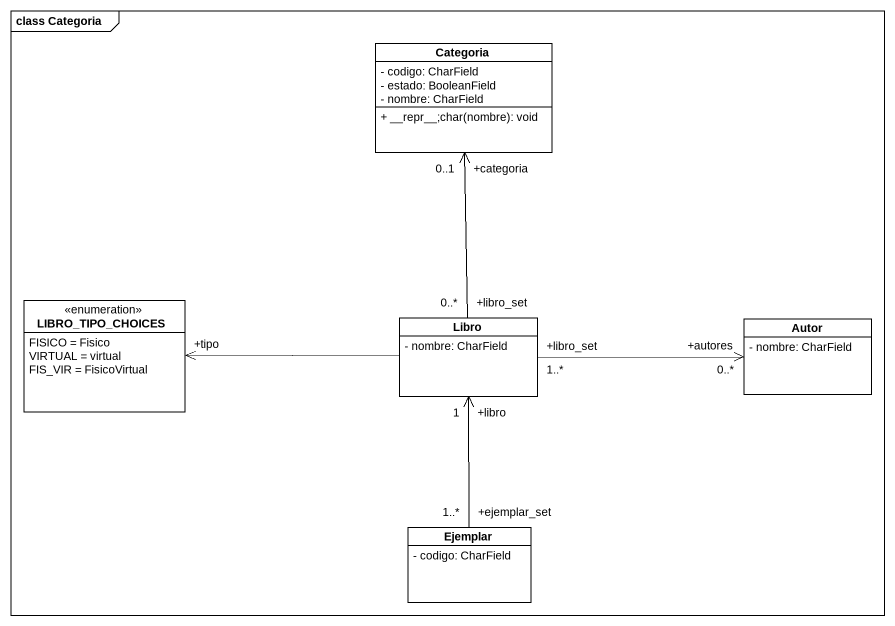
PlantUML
@startuml
mainframe class Categoria
hide circle
hide empty members
skinparam classAttributeIconSize 0
class Categoria {
  - codigo: CharField
  - estado: BooleanField
  - nombre: CharField
  + ~__repr~__;char(nombre): void
}
enum LIBRO_TIPO_CHOICES {
  FISICO = Fisico
  VIRTUAL = virtual
  FIS_VIR = FisicoVirtual
}
class Libro {
  - nombre: CharField
}
class Autor {
  - nombre: CharField
}
class Ejemplar {
  - codigo: CharField
}
Libro "+libro_set\n0..*" -up-> "+categoria\n0..1" Categoria
Libro -left-> "+tipo" LIBRO_TIPO_CHOICES
Libro "+libro_set\n1..*" -right-> "+autores\n0..*" Autor
Ejemplar "+ejemplar_set\n1..*" -up-> "+libro\n1" Libro
@enduml
